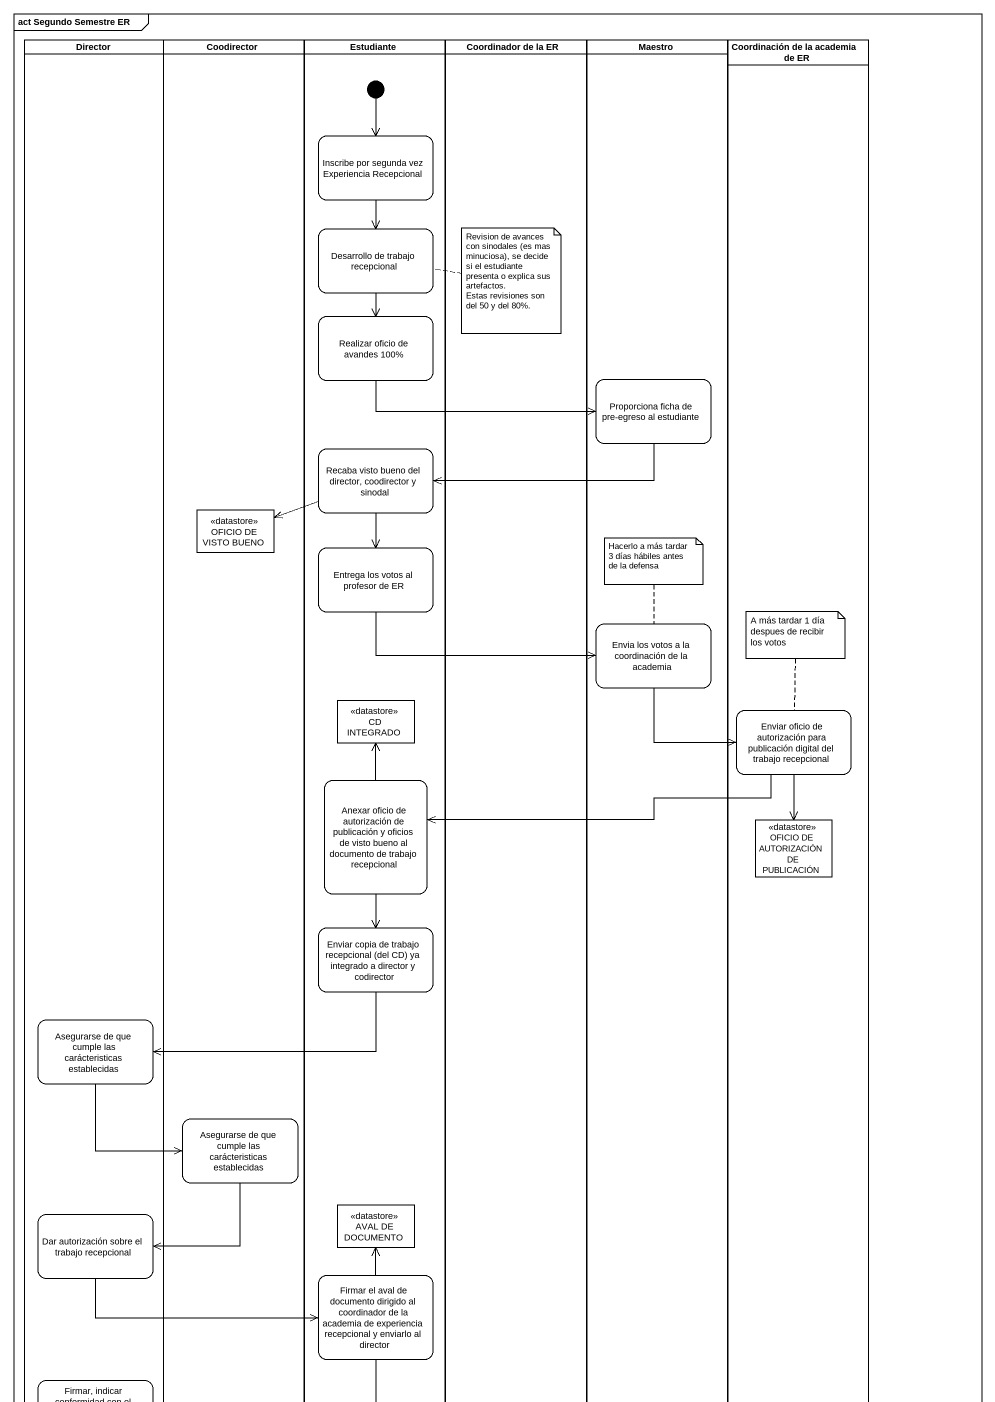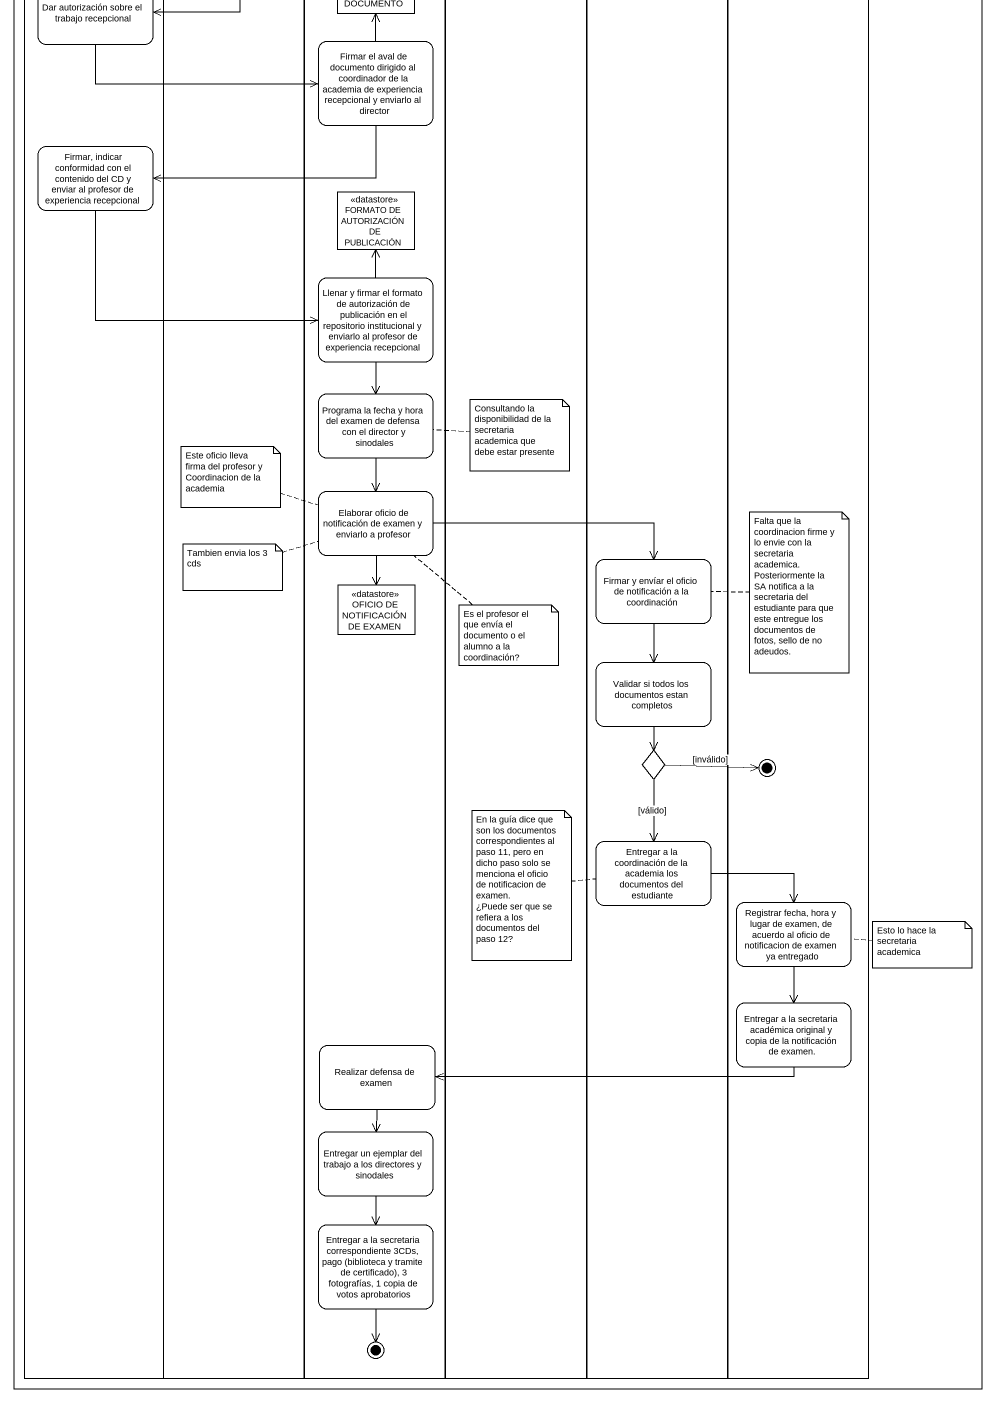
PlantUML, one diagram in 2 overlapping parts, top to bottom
@startuml
mainframe act Segundo Semestre ER
hide empty description
state Director <<partition>> {
  state "Asegurarse de que cumple las carácteristicas establecidas" as Asegurarse_de_que_cumple
  state "Dar autorización sobre el trabajo recepcional" as Dar_autorización_sobre_el
  state "Firmar, indicar conformidad con el contenido del CD y enviar al profesor de experiencia recepcional" as Firmar_indicar_conformidad
}
state Coodirector <<partition>> {
  state "OFICIO DE VISTO BUENO" as OFICIO_DE_VISTO_BUENO <<datastore>>
  state "Asegurarse de que cumple las carácteristicas establecidas" as Asegurarse_de_que_cumple_2
}
state Estudiante <<partition>> {
  state "Inscribe por segunda vez Experiencia Recepcional" as Inscribe_por_segunda_vez
  state "Desarrollo de trabajo recepcional" as Desarrollo_de_trabajo
  state "Realizar oficio de avandes 100%" as Realizar_oficio_de_avandes
  state "Recaba visto bueno del director, coodirector y sinodal" as Recaba_visto_bueno_del
  state "Entrega los votos al profesor de ER" as Entrega_los_votos_al
  state "CD INTEGRADO" as CD_INTEGRADO <<datastore>>
  state "Anexar oficio de autorización de publicación y oficios de visto bueno al documento de trabajo recepcional" as Anexar_oficio_de
  state "Enviar copia de trabajo recepcional (del CD) ya integrado a director y codirector" as Enviar_copia_de_trabajo
  state "AVAL DE DOCUMENTO" as AVAL_DE_DOCUMENTO <<datastore>>
  state "Firmar el aval de documento dirigido al coordinador de la academia de experiencia recepcional y enviarlo al director" as Firmar_el_aval_de_documento
  state "FORMATO DE AUTORIZACIÓN DE PUBLICACIÓN" as FORMATO_DE_AUTORIZACIÓN_DE <<datastore>>
  state "Llenar y firmar el formato de autorización de publicación en el repositorio institucional y enviarlo al profesor de experiencia recepcional" as Llenar_y_firmar_el_formato
  state "Programa la fecha y hora del examen de defensa con el director y sinodales" as Programa_la_fecha_y_hora
  state "Elaborar oficio de notificación de examen y enviarlo a profesor" as Elaborar_oficio_de
  state "OFICIO DE NOTIFICACIÓN DE EXAMEN" as OFICIO_DE_NOTIFICACIÓN_DE <<datastore>>
  state "Realizar defensa de examen" as Realizar_defensa_de_examen
  state "Entregar un ejemplar del trabajo a los directores y sinodales" as Entregar_un_ejemplar_del
  state "Entregar a la secretaria correspondiente 3CDs, pago (biblioteca y tramite de certificado), 3 fotografías, 1 copia de votos aprobatorios" as Entregar_a_la_secretaria_2
  [*] --> Inscribe_por_segunda_vez
  Entregar_a_la_secretaria_2 --> [*]
}
state "Coordinador de la ER" as Coordinador_de_la_ER <<partition>>
state Maestro <<partition>> {
  state "Proporciona ficha de pre-egreso al estudiante" as Proporciona_ficha_de_pre
  state "Envia los votos a la coordinación de la academia" as Envia_los_votos_a_la
  state "Firmar y envíar el oficio de notificación a la coordinación" as Firmar_y_envíar_el_oficio
  state "Validar si todos los documentos estan completos" as Validar_si_todos_los
  state choice1 <<choice>>
  state "Entregar a la coordinación de la academia los documentos del estudiante" as Entregar_a_la_coordinación
}
state "Coordinación de la academia de ER" as Coordinación_de_la_academia <<partition>> {
  state "Enviar oficio de autorización para publicación digital del trabajo recepcional" as Enviar_oficio_de
  state "OFICIO DE AUTORIZACIÓN DE PUBLICACIÓN" as OFICIO_DE_AUTORIZACIÓN_DE <<datastore>>
  state final1 <<end>>
  state "Registrar fecha, hora y lugar de examen, de acuerdo al oficio de notificacion de examen ya entregado" as Registrar_fecha_hora_y
  state "Entregar a la secretaria académica original y copia de la notificación de examen." as Entregar_a_la_secretaria
}
Inscribe_por_segunda_vez --> Desarrollo_de_trabajo
Desarrollo_de_trabajo --> Realizar_oficio_de_avandes
Realizar_oficio_de_avandes -right-> Proporciona_ficha_de_pre
Proporciona_ficha_de_pre -left-> Recaba_visto_bueno_del
Recaba_visto_bueno_del -left-> OFICIO_DE_VISTO_BUENO
Recaba_visto_bueno_del --> Entrega_los_votos_al
Entrega_los_votos_al -right-> Envia_los_votos_a_la
Envia_los_votos_a_la --> Enviar_oficio_de
Enviar_oficio_de -left-> Anexar_oficio_de
Enviar_oficio_de --> OFICIO_DE_AUTORIZACIÓN_DE
Anexar_oficio_de -up-> CD_INTEGRADO
Anexar_oficio_de --> Enviar_copia_de_trabajo
Enviar_copia_de_trabajo -left-> Asegurarse_de_que_cumple
Asegurarse_de_que_cumple --> Asegurarse_de_que_cumple_2
Asegurarse_de_que_cumple_2 --> Dar_autorización_sobre_el
Dar_autorización_sobre_el -right-> Firmar_el_aval_de_documento
Firmar_el_aval_de_documento -up-> AVAL_DE_DOCUMENTO
Firmar_el_aval_de_documento -left-> Firmar_indicar_conformidad
Firmar_indicar_conformidad -right-> Llenar_y_firmar_el_formato
Llenar_y_firmar_el_formato -up-> FORMATO_DE_AUTORIZACIÓN_DE
Llenar_y_firmar_el_formato --> Programa_la_fecha_y_hora
Programa_la_fecha_y_hora --> Elaborar_oficio_de
Elaborar_oficio_de -right-> Firmar_y_envíar_el_oficio
Elaborar_oficio_de --> OFICIO_DE_NOTIFICACIÓN_DE
Firmar_y_envíar_el_oficio --> Validar_si_todos_los
Validar_si_todos_los --> choice1
choice1 -right-> final1 : [inválido]
choice1 --> Entregar_a_la_coordinación : [válido]
Entregar_a_la_coordinación -right-> Registrar_fecha_hora_y
Registrar_fecha_hora_y --> Entregar_a_la_secretaria
Entregar_a_la_secretaria -left-> Realizar_defensa_de_examen
Realizar_defensa_de_examen --> Entregar_un_ejemplar_del
Entregar_un_ejemplar_del --> Entregar_a_la_secretaria_2
note right of Desarrollo_de_trabajo
  Revision de avances con sinodales (es mas minuciosa), se decide si el estudiante presenta o explica sus artefactos.
  Estas revisiones son del 50 y del 80%.
end note
note top of Envia_los_votos_a_la : Hacerlo a más tardar 3 días hábiles antes de la defensa
note top of Enviar_oficio_de : A más tardar 1 día despues de recibir los votos
note right of Programa_la_fecha_y_hora : Consultando la disponibilidad de la secretaria academica que debe estar presente
note left of Elaborar_oficio_de : Este oficio lleva firma del profesor y Coordinacion de la academia
note left of Elaborar_oficio_de : Tambien envia los 3 cds
note right of Firmar_y_envíar_el_oficio
  Falta que la coordinacion firme y lo envie con la secretaria academica.
  Posteriormente la SA notifica a la secretaria del estudiante para que este entregue los documentos de fotos, sello de no adeudos.
end note
note bottom of Elaborar_oficio_de : Es el profesor el que envía el documento o el alumno a la coordinación?
note left of Entregar_a_la_coordinación
  En la guía dice que son los documentos correspondientes al paso 11, pero en dicho paso solo se menciona el oficio de notificacion de examen.
  ¿Puede ser que se refiera a los documentos del paso 12?
end note
note right of Registrar_fecha_hora_y : Esto lo hace la secretaria academica
@enduml
